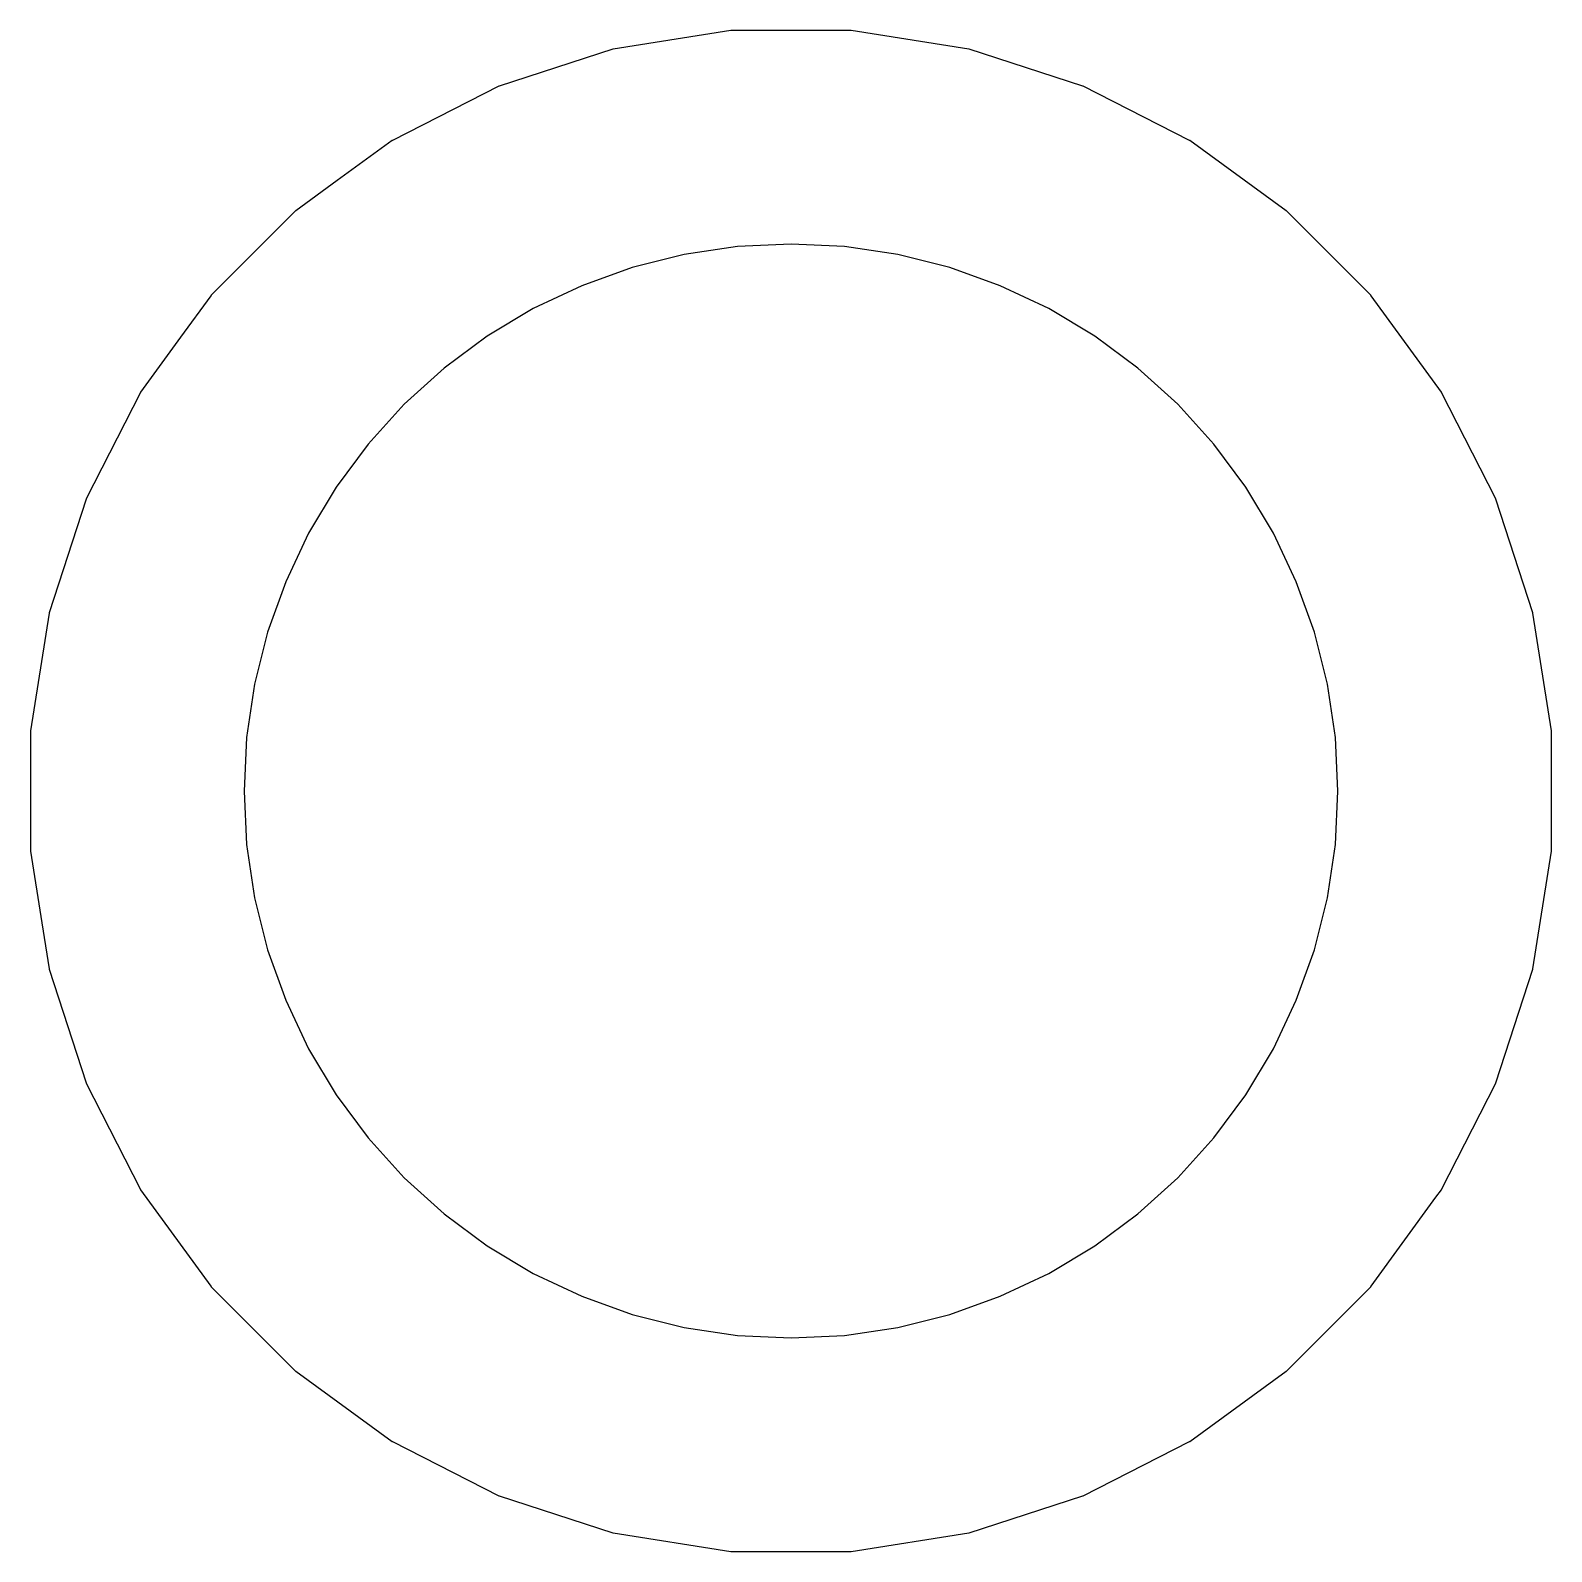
# Model space of a CAD drawing. Header units: metres. Extents: x 92.3 to 181.5, y -134.8 to -50.6.
# Drawn here: x 146.444 to 148.656, y -81.156 to -78.944 of the extents above; entities that cross this region are included whole.
import ezdxf

# ---------------------------------------------------------------- set-up
doc = ezdxf.new("R2010")
doc.units = ezdxf.units.M

msp = doc.modelspace()

# ---------------------------------------------------------------- linework, layer by layer
for points in [[(146.4445, -79.9627), (146.4445, -79.9627), (146.4445, -79.9628), (146.4445, -79.9629), (146.4445, -79.963), (146.4445, -79.963), (146.4445, -79.9631), (146.4445, -79.9632), (146.4445, -79.9633), (146.4445, -79.9634), (146.4445, -80.1366), (146.4445, -80.1367), (146.4445, -80.1368), (146.4445, -80.1369), (146.4445, -80.137), (146.4445, -80.137), (146.4445, -80.1371), (146.4445, -80.1372), (146.4445, -80.1373), (146.4446, -80.1374), (146.4611, -80.2418), (146.4717, -80.3085), (146.4717, -80.3086), (146.4717, -80.3087), (146.4717, -80.3088), (146.4717, -80.3089), (146.4717, -80.3089), (146.4718, -80.309), (146.4718, -80.3091), (146.4718, -80.3092), (146.4718, -80.3092), (146.5254, -80.474), (146.5254, -80.4741), (146.5254, -80.4742), (146.5255, -80.4743), (146.5255, -80.4744), (146.5255, -80.4744), (146.5255, -80.4744), (146.5256, -80.4745), (146.5256, -80.4746), (146.5257, -80.4747), (146.6043, -80.6291), (146.6044, -80.6291), (146.6044, -80.6292), (146.6045, -80.6293), (146.6045, -80.6294), (146.6045, -80.6294), (146.6046, -80.6295), (146.6046, -80.6296), (146.6047, -80.6296), (146.6047, -80.6297), (146.7065, -80.7699), (146.7066, -80.7699), (146.7067, -80.77), (146.7067, -80.7701), (146.7068, -80.7702), (146.7068, -80.7702), (146.7068, -80.7702), (146.7069, -80.7703), (146.707, -80.7704), (146.7071, -80.7705), (146.8295, -80.8929), (146.8296, -80.893), (146.8297, -80.8931), (146.8298, -80.8932), (146.8298, -80.8932), (146.8298, -80.8932), (146.8299, -80.8933), (146.83, -80.8933), (146.8301, -80.8934), (146.8301, -80.8935), (146.9703, -80.9953), (146.9704, -80.9953), (146.9704, -80.9954), (146.9705, -80.9954), (146.9706, -80.9955), (146.9706, -80.9955), (146.9707, -80.9955), (146.9708, -80.9956), (146.9709, -80.9956), (146.9709, -80.9957), (147.1253, -81.0743), (147.1254, -81.0744), (147.1255, -81.0744), (147.1256, -81.0745), (147.1256, -81.0745), (147.1256, -81.0745), (147.1257, -81.0745), (147.1258, -81.0746), (147.1259, -81.0746), (147.126, -81.0746), (147.2908, -81.1282), (147.2908, -81.1282), (147.2909, -81.1282), (147.291, -81.1282), (147.2911, -81.1283), (147.2911, -81.1283), (147.2912, -81.1283), (147.2913, -81.1283), (147.2914, -81.1283), (147.2915, -81.1283), (147.4626, -81.1554), (147.4627, -81.1555), (147.4628, -81.1555), (147.4629, -81.1555), (147.463, -81.1555), (147.463, -81.1555), (147.4631, -81.1555), (147.4632, -81.1555), (147.4633, -81.1555), (147.4634, -81.1555), (147.6366, -81.1555), (147.6367, -81.1555), (147.6368, -81.1555), (147.6369, -81.1555), (147.637, -81.1555), (147.637, -81.1555), (147.6371, -81.1555), (147.6372, -81.1555), (147.6373, -81.1555), (147.6374, -81.1554), (147.8085, -81.1283), (147.8086, -81.1283), (147.8087, -81.1283), (147.8088, -81.1283), (147.8089, -81.1283), (147.8089, -81.1283), (147.809, -81.1282), (147.8091, -81.1282), (147.8092, -81.1282), (147.8092, -81.1282), (147.974, -81.0746), (147.9741, -81.0746), (147.9742, -81.0746), (147.9743, -81.0745), (147.9744, -81.0745), (147.9744, -81.0745), (147.9744, -81.0745), (147.9745, -81.0744), (147.9746, -81.0744), (147.9747, -81.0743), (148.1291, -80.9957), (148.1291, -80.9956), (148.1292, -80.9956), (148.1293, -80.9955), (148.1294, -80.9955), (148.1294, -80.9955), (148.1295, -80.9954), (148.1296, -80.9954), (148.1296, -80.9953), (148.1297, -80.9953), (148.2699, -80.8935), (148.2699, -80.8934), (148.27, -80.8933), (148.2701, -80.8933), (148.2702, -80.8932), (148.2702, -80.8932), (148.2702, -80.8932), (148.2703, -80.8931), (148.2704, -80.893), (148.2705, -80.8929), (148.3929, -80.7705), (148.393, -80.7704), (148.3931, -80.7703), (148.3932, -80.7702), (148.3932, -80.7702), (148.3932, -80.7702), (148.3933, -80.7701), (148.3933, -80.77), (148.3934, -80.7699), (148.3935, -80.7699), (148.4874, -80.6406), (148.4953, -80.6297), (148.4953, -80.6296), (148.4954, -80.6296), (148.4954, -80.6295), (148.4955, -80.6294), (148.4955, -80.6294), (148.4955, -80.6293), (148.4956, -80.6292), (148.4956, -80.6291), (148.4957, -80.6291), (148.5743, -80.4747), (148.5744, -80.4746), (148.5744, -80.4745), (148.5745, -80.4744), (148.5745, -80.4744), (148.5745, -80.4744), (148.5745, -80.4743), (148.5746, -80.4742), (148.5746, -80.4741), (148.5746, -80.474), (148.6282, -80.3092), (148.6282, -80.3092), (148.6282, -80.3091), (148.6282, -80.309), (148.6283, -80.3089), (148.6283, -80.3089), (148.6283, -80.3088), (148.6283, -80.3087), (148.6283, -80.3086), (148.6283, -80.3085), (148.6554, -80.1374), (148.6555, -80.1373), (148.6555, -80.1372), (148.6555, -80.1371), (148.6555, -80.137), (148.6555, -80.137), (148.6555, -80.1369), (148.6555, -80.1368), (148.6555, -80.1367), (148.6555, -80.1366), (148.6555, -79.9634), (148.6555, -79.9633), (148.6555, -79.9632), (148.6555, -79.9631), (148.6555, -79.963), (148.6555, -79.963), (148.6555, -79.9629), (148.6555, -79.9628), (148.6555, -79.9627), (148.6554, -79.9626), (148.6283, -79.7915), (148.6283, -79.7914), (148.6283, -79.7913), (148.6283, -79.7912), (148.6283, -79.7911), (148.6283, -79.7911), (148.6282, -79.791), (148.6282, -79.7909), (148.6282, -79.7908), (148.6282, -79.7908), (148.5746, -79.626), (148.5746, -79.6259), (148.5746, -79.6258), (148.5745, -79.6257), (148.5745, -79.6256), (148.5745, -79.6256), (148.5745, -79.6256), (148.5744, -79.6255), (148.5744, -79.6254), (148.5743, -79.6253), (148.4957, -79.4709), (148.4956, -79.4709), (148.4956, -79.4708), (148.4955, -79.4707), (148.4955, -79.4706), (148.4955, -79.4706), (148.4954, -79.4705), (148.4954, -79.4704), (148.4953, -79.4704), (148.4953, -79.4703), (148.3935, -79.3301), (148.3934, -79.3301), (148.3933, -79.33), (148.3933, -79.3299), (148.3932, -79.3298), (148.3932, -79.3298), (148.3932, -79.3298), (148.3931, -79.3297), (148.393, -79.3296), (148.3929, -79.3295), (148.2705, -79.2071), (148.2704, -79.207), (148.2703, -79.2069), (148.2702, -79.2068), (148.2702, -79.2068), (148.2702, -79.2068), (148.2701, -79.2067), (148.27, -79.2067), (148.2699, -79.2066), (148.2699, -79.2065), (148.1297, -79.1047), (148.1296, -79.1047), (148.1296, -79.1046), (148.1295, -79.1046), (148.1294, -79.1045), (148.1294, -79.1045), (148.1293, -79.1045), (148.1292, -79.1044), (148.1291, -79.1044), (148.1291, -79.1043), (147.9747, -79.0257), (147.9746, -79.0256), (147.9745, -79.0256), (147.9744, -79.0255), (147.9744, -79.0255), (147.9744, -79.0255), (147.9743, -79.0255), (147.9742, -79.0254), (147.9741, -79.0254), (147.974, -79.0254), (147.8092, -78.9718), (147.8091, -78.9718), (147.8091, -78.9718), (147.809, -78.9718), (147.8088, -78.9717), (147.8087, -78.9717), (147.8086, -78.9717), (147.8086, -78.9717), (147.8085, -78.9717), (147.8085, -78.9717), (147.8085, -78.9717), (147.6771, -78.9508), (147.6374, -78.9446), (147.6373, -78.9445), (147.6372, -78.9445), (147.6371, -78.9445), (147.637, -78.9445), (147.637, -78.9445), (147.6369, -78.9445), (147.6368, -78.9445), (147.6367, -78.9445), (147.6366, -78.9445), (147.4634, -78.9445), (147.4633, -78.9445), (147.4632, -78.9445), (147.4631, -78.9445), (147.463, -78.9445), (147.463, -78.9445), (147.4629, -78.9445), (147.4628, -78.9445), (147.4627, -78.9445), (147.4626, -78.9446), (147.4229, -78.9508), (147.2915, -78.9717), (147.2914, -78.9717), (147.2913, -78.9717), (147.2912, -78.9717), (147.2911, -78.9717), (147.2911, -78.9717), (147.291, -78.9718), (147.2909, -78.9718), (147.2909, -78.9718), (147.2908, -78.9718), (147.126, -79.0254), (147.1259, -79.0254), (147.1258, -79.0254), (147.1257, -79.0255), (147.1256, -79.0255), (147.1256, -79.0255), (147.1255, -79.0255), (147.1255, -79.0256), (147.1254, -79.0256), (147.1253, -79.0257), (146.9709, -79.1043), (146.9709, -79.1044), (146.9708, -79.1044), (146.9707, -79.1045), (146.9706, -79.1045), (146.9706, -79.1045), (146.9705, -79.1046), (146.9704, -79.1046), (146.9704, -79.1047), (146.9703, -79.1047), (146.8903, -79.1628), (146.8301, -79.2065), (146.8301, -79.2066), (146.83, -79.2066), (146.8299, -79.2067), (146.8299, -79.2067), (146.8298, -79.2068), (146.8297, -79.2069), (146.8296, -79.207), (146.8295, -79.2071), (146.7071, -79.3295), (146.707, -79.3296), (146.7069, -79.3297), (146.7068, -79.3298), (146.7067, -79.3299), (146.7067, -79.3299), (146.7066, -79.33), (146.7066, -79.3301), (146.7065, -79.3301), (146.7065, -79.3301), (146.6628, -79.3903), (146.6047, -79.4703), (146.6047, -79.4704), (146.6046, -79.4704), (146.6046, -79.4705), (146.6045, -79.4706), (146.6045, -79.4706), (146.6045, -79.4707), (146.6044, -79.4708), (146.6044, -79.4709), (146.6043, -79.4709), (146.5257, -79.6253), (146.5256, -79.6254), (146.5256, -79.6255), (146.5255, -79.6255), (146.5255, -79.6256), (146.5255, -79.6256), (146.5255, -79.6257), (146.5254, -79.6258), (146.5254, -79.6259), (146.5254, -79.626), (146.4718, -79.7908), (146.4718, -79.7909), (146.4718, -79.7909), (146.4718, -79.791), (146.4717, -79.7911), (146.4717, -79.7911), (146.4717, -79.7912), (146.4717, -79.7913), (146.4717, -79.7914), (146.4717, -79.7915), (146.4446, -79.9626), (146.4445, -79.9627)], [(147.2458, -80.7845), (147.3192, -80.8108), (147.3949, -80.8297), (147.4721, -80.8412), (147.55, -80.845), (147.6279, -80.8412), (147.7051, -80.8297), (147.7808, -80.8108), (147.8542, -80.7845), (147.9248, -80.7511), (147.9917, -80.711), (148.0543, -80.6645), (148.1121, -80.6121), (148.1645, -80.5543), (148.211, -80.4917), (148.2511, -80.4248), (148.2845, -80.3542), (148.3108, -80.2808), (148.3297, -80.2051), (148.3412, -80.1279), (148.345, -80.05), (148.3412, -79.9721), (148.3297, -79.8949), (148.3108, -79.8192), (148.2845, -79.7458), (148.2511, -79.6752), (148.211, -79.6083), (148.1645, -79.5457), (148.1121, -79.4879), (148.0543, -79.4355), (147.9917, -79.389), (147.9248, -79.3489), (147.8542, -79.3155), (147.7808, -79.2892), (147.7051, -79.2703), (147.6279, -79.2588), (147.55, -79.255), (147.4721, -79.2588), (147.3949, -79.2703), (147.3192, -79.2892), (147.2458, -79.3155), (147.1752, -79.3489), (147.1083, -79.389), (147.0457, -79.4355), (146.9879, -79.4879), (146.9355, -79.5457), (146.889, -79.6083), (146.8489, -79.6752), (146.8155, -79.7458), (146.7892, -79.8192), (146.7703, -79.8949), (146.7588, -79.9721), (146.755, -80.05), (146.7588, -80.1279), (146.7703, -80.2051), (146.7892, -80.2808), (146.8155, -80.3542), (146.8489, -80.4248), (146.889, -80.4917), (146.9355, -80.5543), (146.9879, -80.6121), (147.0457, -80.6645), (147.1083, -80.711), (147.1752, -80.7511), (147.2458, -80.7845)]]:
    msp.add_lwpolyline(points)

doc.saveas('drawing.dxf')
